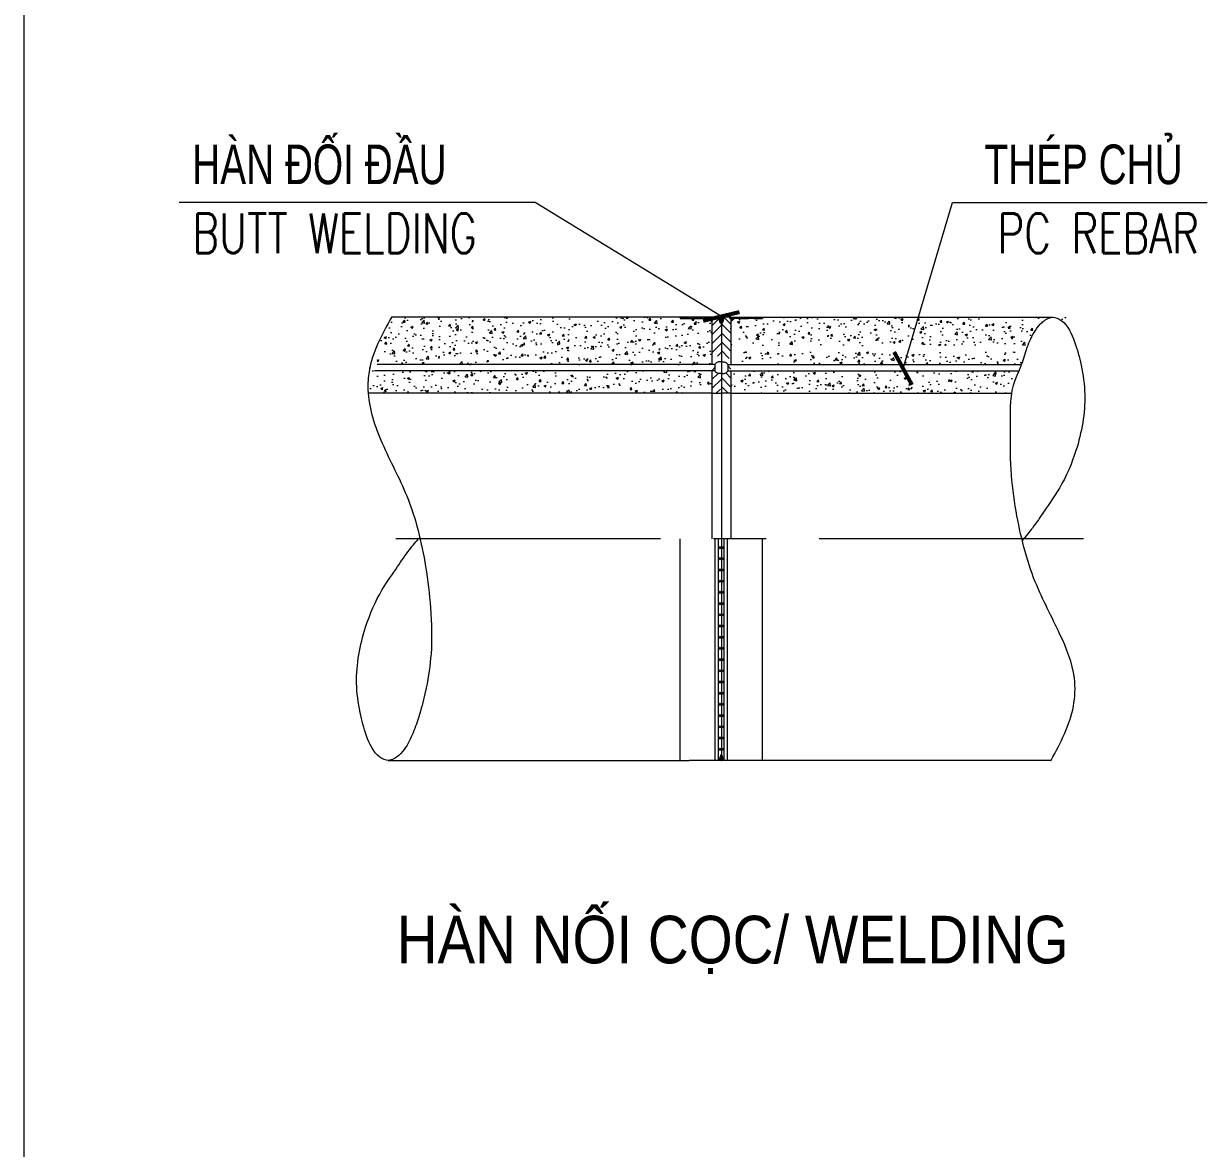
# Model space of a CAD drawing. Header units: millimetres. Extents: x -2123450 to -961021, y -260876 to 649159.
# Drawn here: x -1637042 to -1625854, y 138489 to 149125 of the extents above; entities that cross this region are included whole.
import ezdxf
from ezdxf.enums import TextEntityAlignment as Align

# ---------------------------------------------------------------- set-up
doc = ezdxf.new("R2010")
doc.units = ezdxf.units.MM
doc.header["$LTSCALE"] = 1000
doc.header["$MEASUREMENT"] = 0
doc.linetypes.add('CENTER2', pattern=[1.125, 0.75, -0.125, 0.125, -0.125])
doc.linetypes.add('CENTERX2', pattern=[4, 2.5, -0.5, 0.5, -0.5])
doc.layers.get('0').update_dxf_attribs({"linetype": 'CONTINUOUS'})
for name, color, linetype, lineweight in [('1.NET BAO-F', 3, 'CONTINUOUS', 20), ('4.DIM-F', 1, 'CONTINUOUS', 15), ('9.NET MANH-F', 9, 'CONTINUOUS', 15), ('NDC_S_AXIS', 5, 'CENTER2', 15), ('NDC_S_BREAK-LINE', 1, 'CONTINUOUS', 15), ('NDC_S_CONTINUOUS', 3, 'CONTINUOUS', 20), ('NDC_S_ENG TEXT', 2, 'CONTINUOUS', 9), ('NDC_S_HATCH MATERIAL', 8, 'CONTINUOUS', 13), ('NDC_S_VN TEXT', 7, 'CONTINUOUS', 9)]:
    doc.layers.add(name, color=color, linetype=linetype, lineweight=lineweight)
doc.styles.add('Arial', font='arial.ttf')
doc.styles.add('NDC_ARIAL', font='arial.ttf', dxfattribs={"width": 0.8})
doc.styles.add('NDC_ROMANS', font='romans.shx', dxfattribs={"width": 0.8, "bigfont": 'vns.shx'})
doc.styles.add('Vnsimli', font='vnsimli.shx', dxfattribs={"width": 0.65})
doc.dimstyles.new('D1-1(SC25)', dxfattribs={"dimscale": 25, "dimtxt": 2, "dimasz": 1.5, "dimexe": 1.5, "dimexo": 0, "dimgap": 0.5, "dimtad": 1, "dimdec": 0, "dimzin": 0, "dimdsep": 46, "dimtxsty": 'Vnsimli', "dimblk": 'ARCHTICK', "dimcen": 1, "dimdle": 1.5, "dimclrd": 256, "dimclre": 256, "dimclrt": 2, "dimadec": 0, "dimazin": 0, "dimtfac": 1, "dimtdec": 0, "dimtix": 1, "dimtmove": 2, "dimatfit": 2, "dimldrblk": 'ARCHTICK', "dimfxl": 1, "dimtolj": 1, "dimtzin": 0, "dimlwd": -1, "dimlwe": -1, "dimarcsym": 0})
pattern_1 = [(50, (-1897929.88, 64548.08), (214.93242, -18.80415), [22.47432, -247.21747]), (355, (-1897929.88, 64548.08), (-41.57788, 225.40004), [17.97945, -197.77397]), (100.4514, (-1897911.97, 64546.52), (173.3547, 206.59575), [19.10023, -210.10252]), (46.1842, (-1897929.88, 64608.02), (319.80682, -49.59902), [33.71147, -370.8262]), (96.6356, (-1897903.23, 64603.88), (280.07872, 291.90176), [28.65034, -315.15372]), (351.1842, (-1897929.88, 64608), (280.0785, 291.90198), [26.96918, -296.66096]), (21, (-1897899.92, 64593.03), (178.8677, -120.64778), [22.47432, -247.21747]), (326, (-1897899.92, 64593.03), (72.91127, 217.29667), [17.97945, -197.77397]), (71.4514, (-1897885.01, 64582.98), (251.77904, 96.6487), [19.10023, -210.10252]), (37.5, (-1897929.88, 64548.08), (3.643792, 99.754151), [0, -195.37671, 0, -200.77055, 0, -198.523116]), (7.5, (-1897929.88, 64548.08), (78.83077, 118.18844), [0, -114.46918, 0, -190.88185, 0, -75.663527]), (327.5, (-1897996.71, 64548.08), (159.963915, -6.758737), [0, -74.914384, 0, -233.732877, 0, -310.14555]), (317.5, (-1898026.67, 64548.08), (174.75613, 29.99721), [0, -97.3887, 0, -155.2226, 0, -220.24829])]
pattern_2 = [(45, (-3222314.382, 738269.01), (-10.59449372, 10.59449372), [])]

# ---------------------------------------------------------------- blocks, each defined once
blk = doc.blocks.new('_ArchTick')
at = {"color": 0, "linetype": 'ByBlock', "lineweight": 0, "const_width": 0.15}
blk.add_lwpolyline([(-0.5, -0.5), (0.5, 0.5)], dxfattribs=at)

msp = doc.modelspace()

# ---------------------------------------------------------------- hatches: boundary and pattern name
at = {"layer": '9.NET MANH-F', "ltscale": 2}
h = msp.add_hatch(dxfattribs=at)
h.set_pattern_fill('ANSI31', color=256, scale=599.315068, angle=90, style=0)
h.set_pattern_definition([(135, (-2068448.41, 270255.12), (-52.972469, -52.972469), [])])
h.paths.add_polyline_path([(-1630475.19, 142155.21), (-1630447.49, 142155.21), (-1630447.49, 144252.81), (-1630475.19, 144252.81)])
h = msp.add_hatch(dxfattribs=at)
h.set_pattern_fill('ANSI31', color=256, scale=599.315068, angle=90, style=0)
h.set_pattern_definition([(45, (-1192474.27, 270255.12), (52.972469, -52.972469), [])])
h.paths.add_polyline_path([(-1630475.19, 142155.21), (-1630447.49, 142155.21), (-1630447.49, 144252.81), (-1630475.19, 144252.81)])
h = msp.add_hatch(dxfattribs=at)
h.set_pattern_fill('ANSI31', color=256, scale=599.315068, angle=90, style=0)
h.set_pattern_definition([(45, (-1192446.576, 270255.12), (52.972469, -52.972469), [])])
h.paths.add_polyline_path([(-1630447.49, 142155.21), (-1630419.8, 142155.21), (-1630419.8, 144252.81), (-1630447.49, 144252.81)])
h = msp.add_hatch(dxfattribs=at)
h.set_pattern_fill('ANSI31', color=256, scale=599.315068, angle=90, style=0)
h.set_pattern_definition([(135, (-2068420.715, 270255.12), (-52.972469, -52.972469), [])])
h.paths.add_polyline_path([(-1630447.49, 142155.21), (-1630419.8, 142155.21), (-1630419.8, 144252.81), (-1630447.49, 144252.81)])
at = {"layer": 'NDC_S_HATCH MATERIAL'}
h = msp.add_hatch(dxfattribs=at)
h.set_pattern_fill('AR-CONC', color=256, scale=29.965753, style=0)
h.set_pattern_definition(pattern_1)
h.paths.add_polyline_path([(-1633694.03, 146099.11), (-1633702.17, 145900.72), (-1630537.39, 145900.72), (-1630537.39, 146304.95), (-1630570.15, 146337.74), (-1630573.25, 146337.74), (-1630573.9, 146337.29), (-1630574.56, 146336.84), (-1630575.23, 146336.41), (-1630575.91, 146336), (-1630576.6, 146335.59), (-1630577.3, 146335.2), (-1630578.01, 146334.82), (-1630578.73, 146334.46), (-1630579.46, 146334.1), (-1630580.19, 146333.77), (-1630580.94, 146333.44), (-1630581.69, 146333.13), (-1630582.45, 146332.84), (-1630583.22, 146332.56), (-1630584, 146332.29), (-1630584.78, 146332.04), (-1630585.57, 146331.8), (-1630586.36, 146331.58), (-1630587.16, 146331.37), (-1630587.96, 146331.18), (-1630588.77, 146331), (-1630589.58, 146330.83), (-1630590.4, 146330.69), (-1630591.22, 146330.56), (-1630592.04, 146330.44), (-1630592.87, 146330.34), (-1630593.7, 146330.25), (-1630594.53, 146330.18), (-1630595.36, 146330.13), (-1630596.19, 146330.09), (-1630597.03, 146330.06), (-1630597.86, 146330.06), (-1630598.69, 146330.06), (-1630599.53, 146330.09), (-1630600.36, 146330.13), (-1630601.19, 146330.18), (-1630602.02, 146330.25), (-1630602.85, 146330.34), (-1630603.68, 146330.44), (-1630604.5, 146330.56), (-1630605.32, 146330.69), (-1630606.14, 146330.83), (-1630606.95, 146331), (-1630607.76, 146331.18), (-1630608.56, 146331.37), (-1630609.36, 146331.58), (-1630610.15, 146331.8), (-1630610.94, 146332.04), (-1630611.72, 146332.29), (-1630612.5, 146332.56), (-1630613.27, 146332.84), (-1630614.03, 146333.13), (-1630614.78, 146333.44), (-1630615.53, 146333.77), (-1630616.26, 146334.1), (-1630616.99, 146334.46), (-1630617.71, 146334.82), (-1630618.42, 146335.2), (-1630619.12, 146335.59), (-1630619.81, 146336), (-1630620.49, 146336.41), (-1630621.16, 146336.84), (-1630621.82, 146337.29), (-1630622.47, 146337.74), (-1630705.36, 146337.74), (-1630706.01, 146337.29), (-1630706.67, 146336.84), (-1630707.34, 146336.41), (-1630708.02, 146336), (-1630708.71, 146335.59), (-1630709.41, 146335.2), (-1630710.12, 146334.82), (-1630710.84, 146334.46), (-1630711.57, 146334.1), (-1630712.31, 146333.77), (-1630713.05, 146333.44), (-1630713.8, 146333.13), (-1630714.57, 146332.84), (-1630715.33, 146332.56), (-1630716.11, 146332.29), (-1630716.89, 146332.04), (-1630717.68, 146331.8), (-1630718.47, 146331.58), (-1630719.27, 146331.37), (-1630720.07, 146331.18), (-1630720.88, 146331), (-1630721.7, 146330.83), (-1630722.51, 146330.69), (-1630723.33, 146330.56), (-1630724.15, 146330.44), (-1630724.98, 146330.34), (-1630725.81, 146330.25), (-1630726.64, 146330.18), (-1630727.47, 146330.13), (-1630728.3, 146330.09), (-1630729.14, 146330.06), (-1630729.97, 146330.06), (-1630730.81, 146330.06), (-1630731.64, 146330.09), (-1630732.47, 146330.13), (-1630733.3, 146330.18), (-1630734.13, 146330.25), (-1630734.96, 146330.34), (-1630735.79, 146330.44), (-1630736.61, 146330.56), (-1630737.43, 146330.69), (-1630738.25, 146330.83), (-1630739.06, 146331), (-1630739.87, 146331.18), (-1630740.67, 146331.37), (-1630741.47, 146331.58), (-1630742.27, 146331.8), (-1630743.05, 146332.04), (-1630743.84, 146332.29), (-1630744.61, 146332.56), (-1630745.38, 146332.84), (-1630746.14, 146333.13), (-1630746.89, 146333.44), (-1630747.64, 146333.77), (-1630748.37, 146334.1), (-1630749.1, 146334.46), (-1630749.82, 146334.82), (-1630750.53, 146335.2), (-1630751.23, 146335.59), (-1630751.92, 146336), (-1630752.6, 146336.41), (-1630753.27, 146336.84), (-1630753.93, 146337.29), (-1630754.58, 146337.74), (-1630837.05, 146337.74), (-1630837.05, 146350.41), (-1633563.48, 146350.41), (-1633572.58, 146334.03), (-1633582.51, 146316.11), (-1633592.41, 146298.19), (-1633602.25, 146280.25), (-1633612.02, 146262.3), (-1633621.71, 146244.32), (-1633631.29, 146226.32), (-1633640.76, 146208.28), (-1633650.08, 146190.2), (-1633659.25, 146172.09), (-1633668.25, 146153.92), (-1633677.06, 146135.71), (-1633685.66, 146117.44), (-1633764.35, 145900.83)])
h = msp.add_hatch(dxfattribs=at)
h.set_pattern_fill('ANSI31', color=256, scale=119.863014, style=0)
h.set_pattern_definition(pattern_2)
h.paths.add_polyline_path([(-1630527.67, 146350.41), (-1630837.05, 146350.41), (-1630837.05, 146337.74), (-1630527.67, 146337.74)])
h = msp.add_hatch(dxfattribs=at)
h.set_pattern_fill('ANSI31', color=256, scale=479.452055, angle=90, style=0)
h.set_pattern_definition([(225, (-1897929.88, 129921.415), (-42.377975, 42.377975), [])])
h.paths.add_polyline_path([(-1630537.39, 146348.99), (-1630447.49, 146348.99), (-1630447.49, 145985.04), (-1630459.41, 145985.04), (-1630460.32, 145985.1), (-1630461.23, 145985.13), (-1630462.15, 145985.15), (-1630463.07, 145985.15), (-1630464, 145985.13), (-1630464.93, 145985.1), (-1630465.87, 145985.05), (-1630466.81, 145984.98), (-1630467.75, 145984.9), (-1630468.69, 145984.8), (-1630469.64, 145984.68), (-1630470.59, 145984.55), (-1630471.53, 145984.4), (-1630472.48, 145984.23), (-1630473.42, 145984.05), (-1630474.37, 145983.85), (-1630475.31, 145983.63), (-1630476.25, 145983.4), (-1630477.18, 145983.15), (-1630478.12, 145982.89), (-1630479.04, 145982.61), (-1630479.97, 145982.32), (-1630480.89, 145982.01), (-1630481.8, 145981.68), (-1630482.7, 145981.34), (-1630483.6, 145980.99), (-1630484.49, 145980.62), (-1630485.38, 145980.23), (-1630486.25, 145979.84), (-1630487.11, 145979.43), (-1630487.97, 145979), (-1630488.82, 145978.56), (-1630489.65, 145978.11), (-1630490.47, 145977.65), (-1630491.28, 145977.17), (-1630492.08, 145976.68), (-1630492.87, 145976.18), (-1630493.64, 145975.67), (-1630494.4, 145975.15), (-1630495.15, 145974.62), (-1630495.88, 145974.07), (-1630496.6, 145973.52), (-1630497.3, 145972.95), (-1630497.99, 145972.38), (-1630498.65, 145971.79), (-1630499.31, 145971.2), (-1630499.94, 145970.6), (-1630500.56, 145969.99), (-1630501.16, 145969.37), (-1630501.74, 145968.75), (-1630502.31, 145968.11), (-1630502.85, 145967.48), (-1630503.38, 145966.83), (-1630503.88, 145966.18), (-1630504.37, 145965.52), (-1630504.84, 145964.86), (-1630505.28, 145964.2), (-1630505.71, 145963.52), (-1630506.11, 145962.85), (-1630506.49, 145962.17), (-1630506.86, 145961.49), (-1630507.2, 145960.81), (-1630507.52, 145960.12), (-1630507.81, 145959.43), (-1630537.39, 145959.43)])
h.paths.add_polyline_path([(-1630507.81, 145840.79), (-1630507.81, 145899.5), (-1630537.39, 145899.5), (-1630537.39, 145642.48), (-1630527.67, 145642.48), (-1630527.67, 145629.81), (-1630474.45, 145629.81), (-1630447.49, 145690.34), (-1630447.49, 145815.18), (-1630459.41, 145815.18), (-1630460.18, 145815.13), (-1630460.94, 145815.1), (-1630461.71, 145815.08), (-1630462.49, 145815.07), (-1630463.27, 145815.07), (-1630464.05, 145815.09), (-1630464.84, 145815.11), (-1630465.62, 145815.15), (-1630466.41, 145815.21), (-1630467.21, 145815.27), (-1630468, 145815.34), (-1630468.79, 145815.43), (-1630469.59, 145815.53), (-1630470.39, 145815.64), (-1630471.18, 145815.76), (-1630471.98, 145815.9), (-1630472.78, 145816.04), (-1630473.57, 145816.2), (-1630474.37, 145816.37), (-1630475.16, 145816.55), (-1630475.95, 145816.74), (-1630476.74, 145816.95), (-1630477.53, 145817.16), (-1630478.31, 145817.39), (-1630479.09, 145817.62), (-1630479.87, 145817.87), (-1630480.64, 145818.13), (-1630481.41, 145818.4), (-1630482.18, 145818.68), (-1630482.94, 145818.97), (-1630483.7, 145819.27), (-1630484.45, 145819.58), (-1630485.19, 145819.9), (-1630485.93, 145820.23), (-1630486.66, 145820.58), (-1630487.39, 145820.93), (-1630488.1, 145821.29), (-1630488.82, 145821.66), (-1630489.52, 145822.04), (-1630490.21, 145822.42), (-1630490.9, 145822.82), (-1630491.58, 145823.23), (-1630492.25, 145823.64), (-1630492.91, 145824.06), (-1630493.56, 145824.49), (-1630494.21, 145824.93), (-1630494.84, 145825.38), (-1630495.46, 145825.83), (-1630496.07, 145826.29), (-1630496.67, 145826.76), (-1630497.26, 145827.24), (-1630497.84, 145827.72), (-1630498.41, 145828.21), (-1630498.97, 145828.71), (-1630499.51, 145829.21), (-1630500.04, 145829.72), (-1630500.56, 145830.23), (-1630501.07, 145830.75), (-1630501.56, 145831.28), (-1630502.04, 145831.81), (-1630502.51, 145832.34), (-1630502.96, 145832.88), (-1630503.4, 145833.42), (-1630503.83, 145833.97), (-1630504.24, 145834.52), (-1630504.64, 145835.08), (-1630505.03, 145835.64), (-1630505.4, 145836.2), (-1630505.75, 145836.77), (-1630506.09, 145837.33), (-1630506.42, 145837.91), (-1630506.73, 145838.48), (-1630507.02, 145839.05), (-1630507.3, 145839.63), (-1630507.56, 145840.21)])
h = msp.add_hatch(color=256, dxfattribs=at)
edge = h.paths.add_edge_path()
edge.add_arc((-1630447.49, 146287.93), 68.05, 66.664535, 90)
edge.add_line((-1630447.49, 146355.98), (-1630447.49, 146289.88))
edge.add_line((-1630447.49, 146289.88), (-1630438.52, 146289.88))
edge.add_line((-1630438.52, 146289.88), (-1630420.54, 146350.41))
edge = h.paths.add_edge_path()
edge.add_arc((-1630447.49, 146287.93), 68.05, 90, 113.335465)
edge.add_line((-1630474.45, 146350.41), (-1630456.47, 146289.88))
edge.add_line((-1630456.47, 146289.88), (-1630447.49, 146289.88))
edge.add_line((-1630447.49, 146289.88), (-1630447.49, 146355.98))
h = msp.add_hatch(dxfattribs=at)
h.set_pattern_fill('ANSI31', color=256, scale=479.452055, style=0)
h.set_pattern_definition([(315, (-1897929.88, 129921.415), (-42.377975, -42.377975), [])])
h.paths.add_polyline_path([(-1630447.49, 146348.99), (-1630357.6, 146348.99), (-1630357.6, 145959.43), (-1630387.17, 145959.43), (-1630387.47, 145960.12), (-1630387.79, 145960.81), (-1630388.13, 145961.49), (-1630388.49, 145962.17), (-1630388.88, 145962.85), (-1630389.28, 145963.52), (-1630389.71, 145964.2), (-1630390.15, 145964.86), (-1630390.62, 145965.52), (-1630391.1, 145966.18), (-1630391.61, 145966.83), (-1630392.14, 145967.48), (-1630392.68, 145968.11), (-1630393.24, 145968.75), (-1630393.83, 145969.37), (-1630394.43, 145969.99), (-1630395.05, 145970.6), (-1630395.68, 145971.2), (-1630396.33, 145971.79), (-1630397, 145972.38), (-1630397.69, 145972.95), (-1630398.39, 145973.52), (-1630399.1, 145974.07), (-1630399.84, 145974.62), (-1630400.58, 145975.15), (-1630401.34, 145975.67), (-1630402.12, 145976.18), (-1630402.9, 145976.68), (-1630403.7, 145977.17), (-1630404.51, 145977.65), (-1630405.34, 145978.11), (-1630406.17, 145978.56), (-1630407.02, 145979), (-1630407.87, 145979.43), (-1630408.74, 145979.84), (-1630409.61, 145980.23), (-1630410.49, 145980.62), (-1630411.39, 145980.99), (-1630412.28, 145981.34), (-1630413.19, 145981.68), (-1630414.1, 145982.01), (-1630415.02, 145982.32), (-1630415.94, 145982.61), (-1630416.87, 145982.89), (-1630417.8, 145983.15), (-1630418.74, 145983.4), (-1630419.68, 145983.63), (-1630420.62, 145983.85), (-1630421.56, 145984.05), (-1630422.51, 145984.23), (-1630423.45, 145984.4), (-1630424.4, 145984.55), (-1630425.35, 145984.68), (-1630426.29, 145984.8), (-1630427.24, 145984.9), (-1630428.18, 145984.98), (-1630429.12, 145985.05), (-1630430.05, 145985.1), (-1630430.99, 145985.13), (-1630431.91, 145985.15), (-1630432.84, 145985.15), (-1630433.76, 145985.13), (-1630434.67, 145985.1), (-1630435.57, 145985.04), (-1630447.49, 145985.04)])
h.paths.add_polyline_path([(-1630394.43, 145888.94), (-1630394.12, 145889.25), (-1630393.83, 145889.56)])
h.paths.add_polyline_path([(-1630420.15, 145875.18), (-1630419.68, 145875.3), (-1630420.62, 145875.08)])
h.paths.add_polyline_path([(-1630422.04, 145874.78), (-1630421.56, 145874.88), (-1630422.51, 145874.7)])
h.paths.add_polyline_path([(-1630418.27, 145875.64), (-1630417.8, 145875.78), (-1630418.74, 145875.53)])
h.paths.add_polyline_path([(-1630423.93, 145874.45), (-1630423.45, 145874.53), (-1630424.4, 145874.38)])
h.paths.add_polyline_path([(-1630416.4, 145876.17), (-1630415.94, 145876.32), (-1630416.87, 145876.04)])
h.paths.add_polyline_path([(-1630425.82, 145874.18), (-1630425.35, 145874.25), (-1630426.29, 145874.13)])
h.paths.add_polyline_path([(-1630414.56, 145876.76), (-1630414.1, 145876.92), (-1630415.02, 145876.61)])
h.paths.add_polyline_path([(-1630427.71, 145873.98), (-1630427.24, 145874.03), (-1630428.18, 145873.95)])
h.paths.add_polyline_path([(-1630412.73, 145877.41), (-1630412.28, 145877.59), (-1630413.19, 145877.25)])
h.paths.add_polyline_path([(-1630429.59, 145873.85), (-1630429.12, 145873.88), (-1630430.05, 145873.83)])
h.paths.add_polyline_path([(-1630410.94, 145878.12), (-1630410.49, 145878.31), (-1630411.39, 145877.94)])
h.paths.add_polyline_path([(-1630431.45, 145873.78), (-1630430.99, 145873.8), (-1630431.91, 145873.78)])
h.paths.add_polyline_path([(-1630409.17, 145878.89), (-1630408.74, 145879.09), (-1630409.61, 145878.7)])
h.paths.add_polyline_path([(-1630433.3, 145873.78), (-1630432.84, 145873.78), (-1630433.76, 145873.8)])
h.paths.add_polyline_path([(-1630407.44, 145879.71), (-1630407.02, 145879.93), (-1630407.87, 145879.5)])
h.paths.add_polyline_path([(-1630387.17, 145899.5), (-1630387.17, 145840.79), (-1630387.62, 145839.77), (-1630388.12, 145838.75), (-1630388.67, 145837.73), (-1630389.26, 145836.73), (-1630389.9, 145835.73), (-1630390.58, 145834.74), (-1630391.31, 145833.77), (-1630392.09, 145832.8), (-1630392.9, 145831.85), (-1630393.76, 145830.92), (-1630394.65, 145830), (-1630395.59, 145829.1), (-1630396.56, 145828.22), (-1630397.57, 145827.36), (-1630398.62, 145826.52), (-1630399.7, 145825.71), (-1630400.81, 145824.91), (-1630401.95, 145824.14), (-1630403.12, 145823.4), (-1630404.32, 145822.68), (-1630405.55, 145821.99), (-1630406.8, 145821.33), (-1630408.07, 145820.7), (-1630409.37, 145820.09), (-1630410.68, 145819.52), (-1630412.01, 145818.98), (-1630413.36, 145818.48), (-1630414.72, 145818), (-1630416.09, 145817.56), (-1630417.48, 145817.16), (-1630418.87, 145816.78), (-1630420.27, 145816.45), (-1630421.67, 145816.15), (-1630423.08, 145815.88), (-1630424.49, 145815.66), (-1630425.9, 145815.47), (-1630427.3, 145815.31), (-1630428.7, 145815.2), (-1630430.1, 145815.12), (-1630431.48, 145815.08), (-1630432.86, 145815.07), (-1630434.22, 145815.11), (-1630435.57, 145815.18), (-1630447.49, 145815.18), (-1630447.49, 145690.34), (-1630420.54, 145629.81), (-1630367.32, 145629.81), (-1630367.32, 145642.48), (-1630357.6, 145642.48), (-1630357.6, 145899.5)])
h.paths.add_polyline_path([(-1630405.75, 145880.59), (-1630405.34, 145880.82), (-1630406.17, 145880.37)])
h.paths.add_polyline_path([(-1630387.79, 145898.12), (-1630387.62, 145898.47), (-1630387.47, 145898.81)])
h.paths.add_polyline_path([(-1630404.1, 145881.51), (-1630403.7, 145881.76), (-1630404.51, 145881.28)])
h.paths.add_polyline_path([(-1630388.49, 145896.76), (-1630388.3, 145897.1), (-1630388.13, 145897.44)])
h.paths.add_polyline_path([(-1630402.5, 145882.49), (-1630402.12, 145882.75), (-1630402.9, 145882.25)])
h.paths.add_polyline_path([(-1630389.28, 145895.41), (-1630389.07, 145895.74), (-1630388.88, 145896.08)])
h.paths.add_polyline_path([(-1630400.96, 145883.51), (-1630400.58, 145883.78), (-1630401.34, 145883.26)])
h.paths.add_polyline_path([(-1630390.15, 145894.07), (-1630389.92, 145894.4), (-1630389.71, 145894.74)])
h.paths.add_polyline_path([(-1630399.46, 145884.58), (-1630399.1, 145884.86), (-1630399.84, 145884.32)])
h.paths.add_polyline_path([(-1630391.1, 145892.75), (-1630390.85, 145893.08), (-1630390.62, 145893.41)])
h.paths.add_polyline_path([(-1630398.03, 145885.69), (-1630397.69, 145885.98), (-1630398.39, 145885.41)])
h.paths.add_polyline_path([(-1630392.14, 145891.45), (-1630391.86, 145891.77), (-1630391.61, 145892.1)])
h.paths.add_polyline_path([(-1630396.66, 145886.84), (-1630396.33, 145887.14), (-1630397, 145886.55)])
h.paths.add_polyline_path([(-1630393.24, 145890.18), (-1630392.95, 145890.5), (-1630392.68, 145890.82)])
h.paths.add_polyline_path([(-1630395.68, 145887.73), (-1630395.35, 145888.03), (-1630395.05, 145888.33)])
h = msp.add_hatch(dxfattribs=at)
h.set_pattern_fill('ANSI31', color=256, scale=119.863014, style=0)
h.set_pattern_definition(pattern_2)
h.paths.add_polyline_path([(-1630367.32, 146350.41), (-1630057.94, 146350.41), (-1630057.94, 146337.74), (-1630367.32, 146337.74)])
h = msp.add_hatch(dxfattribs=at)
h.set_pattern_fill('AR-CONC', color=256, scale=29.965753, style=0)
h.set_pattern_definition(pattern_1)
h.paths.add_polyline_path([(-1627633.75, 145511.37), (-1627633.75, 145511.37), (-1627633.96, 145510.64)])
h.paths.add_polyline_path([(-1627225.03, 146306.78), (-1627225.74, 146306.33), (-1627224.33, 146307.22)])
h.paths.add_polyline_path([(-1627292.93, 146253.6), (-1627293.54, 146253.02), (-1627292.33, 146254.17)])
h.paths.add_polyline_path([(-1627387.47, 146135.11), (-1627387.91, 146134.41), (-1627388.36, 146133.7)])
h.paths.add_polyline_path([(-1627385.68, 146137.91), (-1627386.13, 146137.22), (-1627386.58, 146136.51)])
h.paths.add_polyline_path([(-1627290.52, 146255.88), (-1627291.13, 146255.31), (-1627289.91, 146256.44)])
h.paths.add_polyline_path([(-1627295.33, 146251.3), (-1627295.93, 146250.72), (-1627294.73, 146251.87)])
h.paths.add_polyline_path([(-1627389.25, 146132.29), (-1627389.69, 146131.59), (-1627390.13, 146130.88)])
h.paths.add_polyline_path([(-1627383.88, 146140.72), (-1627384.33, 146140.02), (-1627384.78, 146139.32)])
h.paths.add_polyline_path([(-1627288.09, 146258.14), (-1627288.7, 146257.58), (-1627287.48, 146258.71)])
h.paths.add_polyline_path([(-1627297.71, 146248.98), (-1627298.31, 146248.4), (-1627297.12, 146249.56)])
h.paths.add_polyline_path([(-1627391.01, 146129.47), (-1627391.45, 146128.76), (-1627391.89, 146128.05)])
h.paths.add_polyline_path([(-1627382.08, 146143.51), (-1627382.53, 146142.82), (-1627382.98, 146142.12)])
h.paths.add_polyline_path([(-1627285.65, 146260.39), (-1627286.26, 146259.83), (-1627285.03, 146260.95)])
h.paths.add_polyline_path([(-1627300.08, 146246.65), (-1627300.67, 146246.06), (-1627299.49, 146247.23)])
h.paths.add_polyline_path([(-1627392.77, 146126.64), (-1627393.21, 146125.93), (-1627393.65, 146125.22)])
h.paths.add_polyline_path([(-1627380.26, 146146.3), (-1627380.71, 146145.61), (-1627381.17, 146144.91)])
h.paths.add_polyline_path([(-1627283.18, 146262.62), (-1627283.8, 146262.07), (-1627282.57, 146263.18)])
h.paths.add_polyline_path([(-1627302.43, 146244.3), (-1627303.01, 146243.71), (-1627301.84, 146244.89)])
h.paths.add_polyline_path([(-1627394.52, 146123.8), (-1627394.95, 146123.1), (-1627395.39, 146122.38)])
h.paths.add_polyline_path([(-1627378.43, 146149.08), (-1627378.89, 146148.39), (-1627379.35, 146147.69)])
h.paths.add_polyline_path([(-1627280.71, 146264.84), (-1627281.33, 146264.28), (-1627280.08, 146265.39)])
h.paths.add_polyline_path([(-1627304.76, 146241.94), (-1627305.34, 146241.34), (-1627304.18, 146242.53)])
h.paths.add_polyline_path([(-1627396.26, 146120.96), (-1627396.69, 146120.26), (-1627397.13, 146119.54)])
h.paths.add_polyline_path([(-1627376.59, 146151.86), (-1627377.05, 146151.17), (-1627377.51, 146150.47)])
h.paths.add_polyline_path([(-1627278.21, 146267.03), (-1627278.84, 146266.48), (-1627277.59, 146267.58)])
h.paths.add_polyline_path([(-1627307.07, 146239.56), (-1627307.65, 146238.96), (-1627306.5, 146240.15)])
h.paths.add_polyline_path([(-1627397.99, 146118.12), (-1627398.42, 146117.41), (-1627398.85, 146116.69)])
h.paths.add_polyline_path([(-1627374.74, 146154.63), (-1627375.21, 146153.94), (-1627375.67, 146153.24)])
h.paths.add_polyline_path([(-1627275.7, 146269.21), (-1627276.33, 146268.67), (-1627275.07, 146269.75)])
h.paths.add_polyline_path([(-1627309.37, 146237.17), (-1627309.95, 146236.56), (-1627308.8, 146237.76)])
h.paths.add_polyline_path([(-1627399.71, 146115.27), (-1627400.14, 146114.56), (-1627400.57, 146113.84)])
h.paths.add_polyline_path([(-1627372.88, 146157.38), (-1627373.35, 146156.7), (-1627373.81, 146156.01)])
h.paths.add_polyline_path([(-1627273.18, 146271.37), (-1627273.81, 146270.83), (-1627272.54, 146271.9)])
h.paths.add_polyline_path([(-1627311.66, 146234.76), (-1627312.23, 146234.15), (-1627311.09, 146235.36)])
h.paths.add_polyline_path([(-1627401.42, 146112.41), (-1627401.85, 146111.7), (-1627402.28, 146110.98)])
h.paths.add_polyline_path([(-1627371.01, 146160.13), (-1627371.48, 146159.45), (-1627371.95, 146158.76)])
h.paths.add_polyline_path([(-1627270.63, 146273.51), (-1627271.27, 146272.98), (-1627270, 146274.04)])
h.paths.add_polyline_path([(-1627313.92, 146232.34), (-1627314.49, 146231.72), (-1627313.36, 146232.94)])
h.paths.add_polyline_path([(-1627403.13, 146109.55), (-1627403.55, 146108.84), (-1627403.98, 146108.12)])
h.paths.add_polyline_path([(-1627369.13, 146162.88), (-1627369.6, 146162.19), (-1627370.07, 146161.51)])
h.paths.add_polyline_path([(-1627268.08, 146275.63), (-1627268.72, 146275.1), (-1627267.44, 146276.16)])
h.paths.add_polyline_path([(-1627316.17, 146229.9), (-1627316.73, 146229.28), (-1627315.61, 146230.51)])
h.paths.add_polyline_path([(-1627404.82, 146106.69), (-1627405.24, 146105.97), (-1627405.67, 146105.25)])
h.paths.add_polyline_path([(-1627367.23, 146165.61), (-1627367.71, 146164.93), (-1627368.18, 146164.24)])
h.paths.add_polyline_path([(-1627265.5, 146277.73), (-1627266.15, 146277.21), (-1627264.86, 146278.25)])
h.paths.add_polyline_path([(-1627318.41, 146227.45), (-1627318.97, 146226.83), (-1627317.85, 146228.06)])
h.paths.add_polyline_path([(-1627406.51, 146103.82), (-1627406.93, 146103.1), (-1627407.35, 146102.38)])
h.paths.add_polyline_path([(-1627365.33, 146168.33), (-1627365.8, 146167.66), (-1627366.28, 146166.97)])
h.paths.add_polyline_path([(-1627262.92, 146279.82), (-1627263.56, 146279.3), (-1627262.26, 146280.33)])
h.paths.add_polyline_path([(-1627320.63, 146224.98), (-1627321.18, 146224.36), (-1627320.07, 146225.6)])
h.paths.add_polyline_path([(-1627408.19, 146100.94), (-1627408.61, 146100.23), (-1627409.03, 146099.51)])
h.paths.add_polyline_path([(-1627363.41, 146171.05), (-1627363.89, 146170.37), (-1627364.37, 146169.69)])
h.paths.add_polyline_path([(-1627260.31, 146281.88), (-1627260.96, 146281.36), (-1627259.66, 146282.39)])
h.paths.add_polyline_path([(-1627322.83, 146222.5), (-1627323.38, 146221.88), (-1627322.28, 146223.12)])
h.paths.add_polyline_path([(-1627409.86, 146098.07), (-1627410.28, 146097.35), (-1627410.7, 146096.63)])
h.paths.add_polyline_path([(-1627361.48, 146173.75), (-1627361.96, 146173.08), (-1627362.44, 146172.4)])
h.paths.add_polyline_path([(-1627257.69, 146283.92), (-1627258.35, 146283.41), (-1627257.03, 146284.43)])
h.paths.add_polyline_path([(-1627325.02, 146220.01), (-1627325.56, 146219.38), (-1627324.47, 146220.63)])
h.paths.add_polyline_path([(-1627411.53, 146095.18), (-1627411.94, 146094.47), (-1627412.36, 146093.74)])
h.paths.add_polyline_path([(-1627359.54, 146176.45), (-1627360.02, 146175.78), (-1627360.51, 146175.1)])
h.paths.add_polyline_path([(-1627255.05, 146285.95), (-1627255.71, 146285.44), (-1627254.39, 146286.45)])
h.paths.add_polyline_path([(-1627327.19, 146217.51), (-1627327.73, 146216.87), (-1627326.65, 146218.13)])
h.paths.add_polyline_path([(-1627413.19, 146092.3), (-1627413.6, 146091.58), (-1627414.01, 146090.86)])
h.paths.add_polyline_path([(-1627357.58, 146179.14), (-1627358.07, 146178.47), (-1627358.56, 146177.79)])
h.paths.add_polyline_path([(-1627252.4, 146287.95), (-1627253.07, 146287.45), (-1627251.74, 146288.44)])
h.paths.add_polyline_path([(-1627329.35, 146214.99), (-1627329.89, 146214.35), (-1627328.81, 146215.61)])
h.paths.add_polyline_path([(-1627414.83, 146089.41), (-1627415.25, 146088.69), (-1627415.66, 146087.96)])
h.paths.add_polyline_path([(-1627355.61, 146181.81), (-1627356.1, 146181.15), (-1627356.6, 146180.48)])
h.paths.add_polyline_path([(-1627249.73, 146289.93), (-1627250.4, 146289.43), (-1627249.07, 146290.42)])
h.paths.add_polyline_path([(-1627331.49, 146212.45), (-1627332.03, 146211.82), (-1627330.96, 146213.09)])
h.paths.add_polyline_path([(-1627416.48, 146086.52), (-1627416.88, 146085.8), (-1627417.29, 146085.07)])
h.paths.add_polyline_path([(-1627353.63, 146184.48), (-1627354.13, 146183.82), (-1627354.62, 146183.15)])
h.paths.add_polyline_path([(-1627247.05, 146291.89), (-1627247.72, 146291.4), (-1627246.38, 146292.37)])
h.paths.add_polyline_path([(-1627333.62, 146209.91), (-1627334.15, 146209.27), (-1627333.09, 146210.54)])
h.paths.add_polyline_path([(-1627418.11, 146083.62), (-1627418.52, 146082.9), (-1627418.92, 146082.17)])
h.paths.add_polyline_path([(-1627351.64, 146187.14), (-1627352.14, 146186.48), (-1627352.64, 146185.81)])
h.paths.add_polyline_path([(-1627550.27, 146080.72), (-1627545.23, 146093.32), (-1627539, 146108.09), (-1627532.5, 146122.75), (-1627525.73, 146137.29), (-1627518.68, 146151.72), (-1627511.36, 146166.01), (-1627503.77, 146180.17), (-1627495.91, 146194.2), (-1627487.78, 146208.09), (-1627479.34, 146221.8), (-1627470.55, 146235.27), (-1627461.34, 146248.42), (-1627451.63, 146261.18), (-1627441.37, 146273.47), (-1627430.49, 146285.23), (-1627418.94, 146296.36), (-1627406.75, 146306.8), (-1627393.92, 146316.45), (-1627380.47, 146325.22), (-1627366.42, 146332.98), (-1627351.77, 146339.57), (-1627336.52, 146344.82), (-1627320.83, 146348.15), (-1627305.03, 146348.51), (-1627289.34, 146345.87), (-1627273.94, 146340.7), (-1627258.99, 146333.5), (-1627244.65, 146324.74), (-1627231.09, 146314.92), (-1627222.89, 146308.11), (-1627222.92, 146308.1), (-1627221.51, 146308.97), (-1627220.09, 146309.83), (-1627218.67, 146310.69), (-1627217.24, 146311.55), (-1627215.81, 146312.39), (-1627214.38, 146313.23), (-1627212.94, 146314.07), (-1627211.5, 146314.89), (-1627210.05, 146315.72), (-1627208.61, 146316.53), (-1627207.15, 146317.34), (-1627205.7, 146318.14), (-1627204.24, 146318.93), (-1627202.77, 146319.72), (-1627201.31, 146320.5), (-1627199.84, 146321.27), (-1627198.36, 146322.03), (-1627196.88, 146322.79), (-1627195.4, 146323.54), (-1627193.91, 146324.29), (-1627192.42, 146325.02), (-1627190.93, 146325.75), (-1627189.43, 146326.47), (-1627187.93, 146327.18), (-1627186.42, 146327.89), (-1627184.91, 146328.59), (-1627183.4, 146329.28), (-1627181.89, 146329.96), (-1627180.37, 146330.64), (-1627178.84, 146331.31), (-1627177.31, 146331.96), (-1627175.78, 146332.62), (-1627174.25, 146333.26), (-1627172.71, 146333.89), (-1627171.17, 146334.52), (-1627169.62, 146335.14), (-1627168.07, 146335.75), (-1627166.51, 146336.35), (-1627164.96, 146336.94), (-1627163.4, 146337.53), (-1627161.83, 146338.11), (-1627160.26, 146338.67), (-1627158.69, 146339.23), (-1627157.11, 146339.78), (-1627155.53, 146340.32), (-1627153.95, 146340.86), (-1627152.36, 146341.38), (-1627150.77, 146341.9), (-1627149.18, 146342.4), (-1627147.58, 146342.89), (-1627145.98, 146343.38), (-1627144.37, 146343.85), (-1627142.77, 146344.31), (-1627141.16, 146344.76), (-1627139.54, 146345.2), (-1627137.93, 146345.62), (-1627136.31, 146346.04), (-1627134.69, 146346.43), (-1627133.07, 146346.82), (-1627131.45, 146347.18), (-1627129.82, 146347.54), (-1627128.19, 146347.87), (-1627126.56, 146348.19), (-1627124.93, 146348.5), (-1627123.3, 146348.79), (-1627121.67, 146349.06), (-1627120.04, 146349.31), (-1627118.4, 146349.54), (-1627116.77, 146349.75), (-1627115.13, 146349.95), (-1627113.5, 146350.12), (-1627111.86, 146350.28), (-1627110.22, 146350.41), (-1630057.94, 146350.41), (-1630057.94, 146337.74), (-1630140.41, 146337.74), (-1630141.05, 146337.29), (-1630141.71, 146336.84), (-1630142.38, 146336.41), (-1630143.06, 146336), (-1630143.75, 146335.59), (-1630144.45, 146335.2), (-1630145.16, 146334.82), (-1630145.88, 146334.46), (-1630146.61, 146334.1), (-1630147.35, 146333.77), (-1630148.09, 146333.44), (-1630148.85, 146333.13), (-1630149.61, 146332.84), (-1630150.38, 146332.56), (-1630151.15, 146332.29), (-1630151.93, 146332.04), (-1630152.72, 146331.8), (-1630153.51, 146331.58), (-1630154.31, 146331.37), (-1630155.12, 146331.18), (-1630155.93, 146331), (-1630156.74, 146330.83), (-1630157.55, 146330.69), (-1630158.37, 146330.56), (-1630159.2, 146330.44), (-1630160.02, 146330.34), (-1630160.85, 146330.25), (-1630161.68, 146330.18), (-1630162.51, 146330.13), (-1630163.35, 146330.09), (-1630164.18, 146330.06), (-1630165.01, 146330.06), (-1630165.85, 146330.06), (-1630166.68, 146330.09), (-1630167.52, 146330.13), (-1630168.35, 146330.18), (-1630169.18, 146330.25), (-1630170.01, 146330.34), (-1630170.83, 146330.44), (-1630171.66, 146330.56), (-1630172.48, 146330.69), (-1630173.29, 146330.83), (-1630174.1, 146331), (-1630174.91, 146331.18), (-1630175.72, 146331.37), (-1630176.52, 146331.58), (-1630177.31, 146331.8), (-1630178.1, 146332.04), (-1630178.88, 146332.29), (-1630179.65, 146332.56), (-1630180.42, 146332.84), (-1630181.18, 146333.13), (-1630181.94, 146333.44), (-1630182.68, 146333.77), (-1630183.42, 146334.1), (-1630184.15, 146334.46), (-1630184.87, 146334.82), (-1630185.58, 146335.2), (-1630186.28, 146335.59), (-1630186.97, 146336), (-1630187.65, 146336.41), (-1630188.32, 146336.84), (-1630188.98, 146337.29), (-1630189.62, 146337.74), (-1630272.52, 146337.74), (-1630273.17, 146337.29), (-1630273.82, 146336.84), (-1630274.49, 146336.41), (-1630275.17, 146336), (-1630275.86, 146335.59), (-1630276.57, 146335.2), (-1630277.28, 146334.82), (-1630278, 146334.46), (-1630278.72, 146334.1), (-1630279.46, 146333.77), (-1630280.21, 146333.44), (-1630280.96, 146333.13), (-1630281.72, 146332.84), (-1630282.49, 146332.56), (-1630283.26, 146332.29), (-1630284.04, 146332.04), (-1630284.83, 146331.8), (-1630285.63, 146331.58), (-1630286.42, 146331.37), (-1630287.23, 146331.18), (-1630288.04, 146331), (-1630288.85, 146330.83), (-1630289.67, 146330.69), (-1630290.49, 146330.56), (-1630291.31, 146330.44), (-1630292.14, 146330.34), (-1630292.96, 146330.25), (-1630293.79, 146330.18), (-1630294.63, 146330.13), (-1630295.46, 146330.09), (-1630296.29, 146330.06), (-1630297.13, 146330.06), (-1630297.96, 146330.06), (-1630298.79, 146330.09), (-1630299.63, 146330.13), (-1630300.46, 146330.18), (-1630301.29, 146330.25), (-1630302.12, 146330.34), (-1630302.94, 146330.44), (-1630303.77, 146330.56), (-1630304.59, 146330.69), (-1630305.4, 146330.83), (-1630306.22, 146331), (-1630307.02, 146331.18), (-1630307.83, 146331.37), (-1630308.63, 146331.58), (-1630309.42, 146331.8), (-1630310.21, 146332.04), (-1630310.99, 146332.29), (-1630311.76, 146332.56), (-1630312.53, 146332.84), (-1630313.29, 146333.13), (-1630314.05, 146333.44), (-1630314.79, 146333.77), (-1630315.53, 146334.1), (-1630316.26, 146334.46), (-1630316.98, 146334.82), (-1630317.69, 146335.2), (-1630318.39, 146335.59), (-1630319.08, 146336), (-1630319.76, 146336.41), (-1630320.43, 146336.84), (-1630321.09, 146337.29), (-1630321.73, 146337.74), (-1630324.84, 146337.74), (-1630357.6, 146304.95), (-1630357.6, 146080.72)])
h.paths.add_polyline_path([(-1627335.73, 146207.35), (-1627336.26, 146206.71), (-1627335.21, 146207.99)])
h.paths.add_polyline_path([(-1627244.35, 146293.83), (-1627245.03, 146293.34), (-1627243.68, 146294.31)])
h.paths.add_polyline_path([(-1627349.63, 146189.78), (-1627350.13, 146189.13), (-1627350.64, 146188.46)])
h.paths.add_polyline_path([(-1627241.64, 146295.75), (-1627242.32, 146295.27), (-1627240.96, 146296.22)])
h.paths.add_polyline_path([(-1627337.83, 146204.78), (-1627338.36, 146204.14), (-1627337.31, 146205.42)])
h.paths.add_polyline_path([(-1627238.91, 146297.64), (-1627239.59, 146297.17), (-1627238.23, 146298.11)])
h.paths.add_polyline_path([(-1627347.61, 146192.42), (-1627348.12, 146191.76), (-1627348.62, 146191.1)])
h.paths.add_polyline_path([(-1627236.17, 146299.52), (-1627236.85, 146299.05), (-1627235.48, 146299.98)])
h.paths.add_polyline_path([(-1627339.92, 146202.2), (-1627340.44, 146201.55), (-1627339.4, 146202.85)])
h.paths.add_polyline_path([(-1627233.41, 146301.37), (-1627234.1, 146300.9), (-1627232.71, 146301.82)])
h.paths.add_polyline_path([(-1627345.58, 146195.04), (-1627346.09, 146194.39), (-1627346.6, 146193.73)])
h.paths.add_polyline_path([(-1627230.63, 146303.19), (-1627231.33, 146302.74), (-1627229.94, 146303.64)])
h.paths.add_polyline_path([(-1627341.99, 146199.61), (-1627342.5, 146198.96), (-1627341.47, 146200.26)])
h.paths.add_polyline_path([(-1627227.84, 146305), (-1627228.54, 146304.55), (-1627227.14, 146305.44)])
h.paths.add_polyline_path([(-1627344.05, 146197.01), (-1627344.56, 146196.35), (-1627343.53, 146197.65)])
h.paths.add_polyline_path([(-1627633.19, 145840.79), (-1630357.6, 145840.79), (-1630357.6, 145631.23), (-1627701.28, 145631.23), (-1627698.78, 145646.24), (-1627695.98, 145661.16), (-1627692.87, 145676.01), (-1627689.44, 145690.76), (-1627685.66, 145705.42), (-1627681.52, 145719.97), (-1627677.01, 145734.43), (-1627672.11, 145748.77), (-1627666.8, 145762.99), (-1627661.14, 145777.12), (-1627655.2, 145791.17), (-1627649.07, 145805.18), (-1627642.83, 145819.16), (-1627636.57, 145833.15)])
h.paths.add_polyline_path([(-1630357.6, 145900.72), (-1627609, 145900.72), (-1627607.8, 145904.03), (-1627602.88, 145918.49), (-1627598.18, 145933.03), (-1627593.63, 145947.63), (-1627589.19, 145962.26), (-1627584.81, 145976.91), (-1627580.42, 145991.56), (-1627575.98, 146006.19), (-1627571.43, 146020.79), (-1630357.6, 146020.79)])
h = msp.add_hatch(dxfattribs=at)
h.set_pattern_fill('AR-CONC', color=256, scale=29.965753, style=0)
h.set_pattern_definition([(50, (-1897929.88, 105346.81), (214.93242, -18.80415), [22.47432, -247.21747]), (355, (-1897929.88, 105346.81), (-41.57788, 225.40004), [17.97945, -197.77397]), (100.4514, (-1897911.97, 105345.25), (173.3547, 206.59575), [19.10023, -210.10252]), (46.1842, (-1897929.88, 105406.74), (319.80682, -49.59902), [33.71147, -370.8262]), (96.6356, (-1897903.23, 105402.6), (280.07872, 291.90176), [28.65034, -315.15372]), (351.1842, (-1897929.88, 105406.74), (280.0785, 291.90198), [26.96918, -296.66096]), (21, (-1897899.92, 105391.76), (178.8677, -120.64778), [22.47432, -247.21747]), (326, (-1897899.92, 105391.76), (72.91127, 217.29667), [17.97945, -197.77397]), (71.4514, (-1897885.01, 105381.7), (251.77904, 96.6487), [19.10023, -210.10252]), (37.5, (-1897929.88, 105346.81), (3.643792, 99.754151), [0, -195.37671, 0, -200.77055, 0, -198.523116]), (7.5, (-1897929.88, 105346.81), (78.83077, 118.18844), [0, -114.46918, 0, -190.88185, 0, -75.663527]), (327.5, (-1897996.71, 105346.81), (159.963915, -6.758737), [0, -74.914384, 0, -233.732877, 0, -310.14555]), (317.5, (-1898026.67, 105346.81), (174.75613, 29.99721), [0, -97.3887, 0, -155.2226, 0, -220.24829])])
h.paths.add_polyline_path([(-1633726.59, 145840.79), (-1633734.65, 145998.89), (-1633742.25, 145976.87), (-1633749.37, 145954.73), (-1633755.97, 145932.44), (-1633762.04, 145910.01), (-1633767.53, 145887.43), (-1633772.43, 145864.69), (-1633776.7, 145841.78), (-1633780.33, 145818.7), (-1633783.3, 145795.47), (-1633785.63, 145772.12), (-1633787.31, 145748.68), (-1633788.37, 145725.18), (-1633788.79, 145701.65), (-1633788.6, 145678.14), (-1633787.79, 145654.66), (-1633786.39, 145631.23), (-1630537.39, 145631.23), (-1630537.39, 145840.79)])
h = msp.add_hatch(color=256, dxfattribs=at)
edge = h.paths.add_edge_path()
edge.add_arc((-1630448.65, 142229.12), 79.35, 270.833065, 291.320851, ccw=False)
edge.add_line((-1630447.49, 142149.78), (-1630447.49, 142215.88))
edge.add_line((-1630447.49, 142215.88), (-1630438.52, 142215.88))
edge.add_line((-1630438.52, 142215.88), (-1630419.8, 142155.21))
edge = h.paths.add_edge_path()
edge.add_arc((-1630446.74, 142225.24), 75.46, 247.847384, 269.425481, ccw=False)
edge.add_line((-1630475.19, 142155.35), (-1630456.47, 142215.88))
edge.add_line((-1630456.47, 142215.88), (-1630447.49, 142215.88))
edge.add_line((-1630447.49, 142215.88), (-1630447.49, 142149.78))

# ---------------------------------------------------------------- linework, layer by layer
at = {"layer": '1.NET BAO-F', "ltscale": 10}
for p, q in [((-1630537.39, 146350.41), (-1633563.48, 146350.41)), ((-1630837.05, 146350.41), (-1630837.05, 146337.74)), ((-1630751.13, 146350.41), (-1630837.05, 146350.41)), ((-1630619.02, 146350.41), (-1630708.82, 146350.41)), ((-1630456.47, 146289.88), (-1630474.45, 146350.41)), ((-1630420.54, 146350.41), (-1630438.52, 146289.88)), ((-1630357.6, 146350.41), (-1627311.88, 146348.75)), ((-1630275.97, 146350.41), (-1630186.17, 146350.41)), ((-1630143.86, 146350.41), (-1630057.94, 146350.41)), ((-1630057.94, 146350.41), (-1630057.94, 146337.74)), ((-1630754.58, 146337.74), (-1630837.05, 146337.74)), ((-1630622.47, 146337.74), (-1630705.36, 146337.74)), ((-1630537.39, 146337.74), (-1630573.25, 146337.74)), ((-1630537.39, 146304.95), (-1630570.15, 146337.74)), ((-1630558.98, 146337.74), (-1630537.39, 146320.22)), ((-1630537.39, 146337.74), (-1630537.39, 145900.72)), ((-1630527.67, 146337.74), (-1630537.39, 146337.74)), ((-1630447.49, 146309.71), (-1630447.49, 142155.21)), ((-1630367.32, 146337.74), (-1630357.6, 146337.74)), ((-1630357.6, 146337.74), (-1630357.6, 145900.72)), ((-1630357.6, 146337.74), (-1630321.73, 146337.74)), ((-1630336.01, 146337.74), (-1630357.6, 146320.22)), ((-1630357.6, 146304.95), (-1630324.84, 146337.74)), ((-1630272.52, 146337.74), (-1630189.62, 146337.74)), ((-1630140.41, 146337.74), (-1630057.94, 146337.74)), ((-1630447.49, 145926.33), (-1630459.41, 145926.33)), ((-1630447.49, 145926.33), (-1630435.57, 145926.33)), ((-1630507.81, 145840.79), (-1633726.59, 145840.79)), ((-1630507.81, 145900.72), (-1633702.17, 145900.72)), ((-1630537.39, 145840.79), (-1630537.39, 144252.81)), ((-1630447.49, 145815.18), (-1630459.41, 145815.18)), ((-1630447.49, 145815.18), (-1630435.57, 145815.18)), ((-1630387.17, 145900.72), (-1627608.97, 145900.72)), ((-1630387.17, 145840.79), (-1627633.17, 145840.79)), ((-1630357.6, 145840.79), (-1630357.6, 144252.81)), ((-1630537.39, 145631.23), (-1633786.39, 145631.23)), ((-1630357.6, 145631.23), (-1627701.28, 145631.23)), ((-1630837.05, 142155.21), (-1630837.05, 144251.25)), ((-1630506.88, 142155.21), (-1630506.88, 144251.25)), ((-1630388.11, 142155.21), (-1630388.11, 144251.25)), ((-1630057.94, 142155.21), (-1630057.94, 144251.25))]:
    msp.add_line(p, q, dxfattribs=at)
at = {"layer": '1.NET BAO-F'}
for p, q in [((-1630537.39, 146350.41), (-1630474.45, 146350.41)), ((-1630527.67, 146337.74), (-1630527.67, 146350.41)), ((-1630357.6, 146350.41), (-1630420.54, 146350.41)), ((-1630367.32, 146337.74), (-1630367.32, 146350.41)), ((-1630507.81, 145900.72), (-1630507.81, 145840.79)), ((-1630387.17, 145900.72), (-1630387.17, 145840.79)), ((-1630537.39, 145631.23), (-1630447.49, 145631.23)), ((-1630357.6, 145631.23), (-1630447.49, 145631.23)), ((-1633597.66, 142156.61), (-1630751.13, 142155.21)), ((-1627331.83, 142155.21), (-1630751.13, 142155.21))]:
    msp.add_line(p, q, dxfattribs=at)
at = {"layer": '1.NET BAO-F', "ltscale": 10}
for points in [[(-1630527.67, 146350.41), (-1630837.05, 146350.41), (-1630837.05, 146337.74), (-1630527.67, 146337.74)], [(-1630367.32, 146350.41), (-1630057.94, 146350.41), (-1630057.94, 146337.74), (-1630367.32, 146337.74)]]:
    msp.add_lwpolyline(points, close=True, dxfattribs=at)
msp.add_lwpolyline([(-1630420.54, 146350.41, 0.20650278), (-1630474.45, 146350.41)], format="xyb", dxfattribs=at)
for centre, start_param, end_param in [((-1630471.05, 145898.25), 1.05718135, 2.62797768), ((-1630423.93, 145843.26), 4.198774, 5.76957033)]:
    msp.add_ellipse(centre, major_axis=(37.73, 11.65), ratio=0.68026503, start_param=start_param, end_param=end_param, dxfattribs=at)
at = {"layer": '1.NET BAO-F', "ltscale": 10, "extrusion": (0, 0, -1)}
for centre, start_param, end_param in [((-1630423.93, 145898.25), 1.05718135, 2.62797768), ((-1630471.05, 145843.26), 4.198774, 5.76957033)]:
    msp.add_ellipse(centre, major_axis=(-37.73, 11.65), ratio=0.68026503, start_param=start_param, end_param=end_param, dxfattribs=at)
at = {"layer": '4.DIM-F'}
msp.add_line((-1630456.47, 146289.88), (-1630438.52, 146289.88), dxfattribs=at)
at = {"layer": '9.NET MANH-F', "ltscale": 2}
for p, q in [((-1630447.49, 146309.71), (-1630447.49, 142155.21)), ((-1630475.19, 142155.21), (-1630475.19, 144252.81)), ((-1630475.19, 142155.21), (-1630475.19, 144252.81)), ((-1630419.8, 142155.21), (-1630419.8, 144252.81)), ((-1630419.8, 142155.21), (-1630419.8, 144252.81))]:
    msp.add_line(p, q, dxfattribs=at)
at = {"layer": 'NDC_S_AXIS', "linetype": 'CENTERX2'}
msp.add_line((-1627022.87, 144252.81), (-1633760.32, 144252.81), dxfattribs=at)
at = {"layer": 'NDC_S_BREAK-LINE'}
msp.add_spline([(-1633562.64, 146351.94), (-1633777.75, 145835.54), (-1633788.2, 145664.25), (-1633653.19, 145156), (-1633421.81, 144659.84), (-1633242.91, 143989.95), (-1633196.09, 143599.56), (-1633191.94, 143164.26), (-1633237.17, 142843.34), (-1633292.09, 142622.64), (-1633344.86, 142460.56), (-1633418.58, 142301.45), (-1633476.43, 142222.37), (-1633518.71, 142186.55), (-1633567.6, 142162.16), (-1633592.47, 142156.82), (-1633674.71, 142187.81), (-1633801.24, 142390.97), (-1633862.29, 142610.26), (-1633895.06, 142888.02), (-1633810, 143418.25), (-1633652.72, 143772.81), (-1633507.34, 143990.71), (-1633395.58, 144149.92), (-1633299.07, 144266.53)], degree=3, dxfattribs=at)
msp.add_open_spline([(-1627331.83, 142155.21), (-1627331.01, 142156.76), (-1627330.18, 142158.31), (-1627329.35, 142159.86), (-1627241.38, 142324.8), (-1627111.23, 142568.84), (-1627092.99, 142996.23), (-1627255.12, 143388.71), (-1627521.71, 143879.14), (-1627652.04, 144414.16), (-1627720.4, 144918.56), (-1627710.98, 145330.24), (-1627719.08, 145672.53), (-1627606.24, 145889.53), (-1627568.6, 146047.29), (-1627506.81, 146182.59), (-1627445.21, 146274.41), (-1627392.3, 146320.15), (-1627351.93, 146341.31), (-1627296.69, 146355.05), (-1627180.49, 146296.1), (-1627103.12, 146118.63), (-1627036.61, 145881), (-1626990.82, 145532.55), (-1627064.44, 145129.87), (-1627220.19, 144762.89), (-1627384.9, 144533.88), (-1627495.73, 144364.01), (-1627570.68, 144276.24), (-1627603.47, 144237.83)], degree=3, knots=[-3.46112184, -3.46112184, -3.46112184, -3.46112184, 0, 0, 0, 368.03371016, 544.51378441, 835.46532634, 1200.44178673, 1662.68123434, 1924.8095885, 2215.01794477, 2492.78210836, 2585.23409887, 2698.87284095, 2815.7751737, 2881.09623838, 2918.037728, 2954.46697232, 2971.41869708, 3030.00774444, 3189.57381995, 3341.32612114, 3527.7837314, 3885.78678005, 4144.37684738, 4319.00541953, 4448.68615606, 4549.59665847, 4549.59665847, 4549.59665847, 4549.59665847], dxfattribs=at)
at = {"layer": 'NDC_S_CONTINUOUS'}
msp.add_line((-1637042.3, 175295.06), (-1637042.3, 94563.77), dxfattribs=at)

# ---------------------------------------------------------------- texts
at = {"layer": 'NDC_S_ENG TEXT', "style": 'NDC_ROMANS', "width": 0.75}
msp.add_text('BUTT WELDING', height=375, dxfattribs=at).set_placement((-1635448.73, 146955.83))
msp.add_text('PC REBAR', height=375, dxfattribs=at).set_placement((-1625933.21, 146955.83), align=Align.RIGHT)
at = {"layer": 'NDC_S_VN TEXT', "style": 'Arial', "width": 0.7}
msp.add_text('HÀN ĐỐI ĐẦU ', height=375, dxfattribs=at).set_placement((-1635448.73, 147606.93))
msp.add_text('THÉP CHỦ', height=375, dxfattribs=at).set_placement((-1626086.68, 147606.93), align=Align.RIGHT)
at = {"layer": 'NDC_S_VN TEXT', "lineweight": 70, "style": 'NDC_ARIAL', "width": 0.85}
msp.add_text('HÀN NỐI CỌC/ WELDING', height=450, dxfattribs=at).set_placement((-1630340.63, 140238.05), align=Align.CENTER)

# ---------------------------------------------------------------- leaders
at = {"layer": '4.DIM-F'}
for points in [[(-1630447.49, 146355.98), (-1632208.75, 147434.99), (-1635571.94, 147434.99)], [(-1628729.9, 145864.35), (-1628261.54, 147434.99), (-1625853.57, 147434.99)]]:
    msp.add_leader(points, dimstyle='D1-1(SC25)', override={"dimasz": 10}, dxfattribs=at)

doc.saveas('drawing.dxf')
